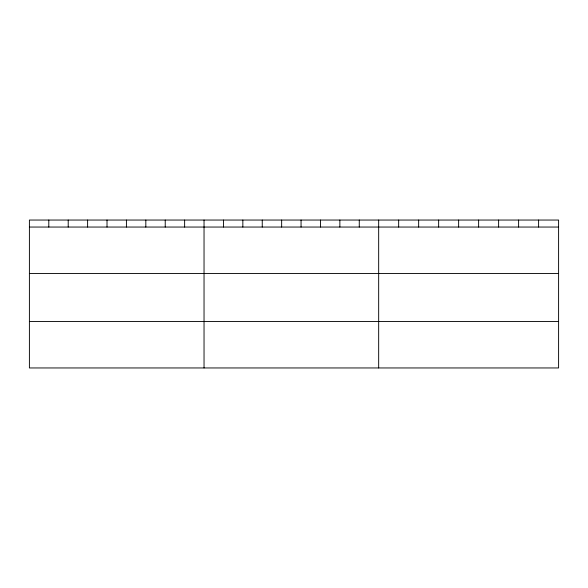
<?xml version="1.0" encoding="UTF-8"?>
<svg xmlns="http://www.w3.org/2000/svg" width="588" height="588" viewBox="0 0 588 588"><rect width="100%" height="100%" fill="white"/><g stroke="black" fill="none" stroke-linecap="round" stroke-linejoin="round"><path stroke-width="0.88" d="M558.6 273.552L558.6 220.044L29.4 220.044L29.4 367.956L558.6 367.956L558.6 273.552L29.4 273.552M29.4 227.049L558.6 227.049M29.4 321.46L558.6 321.46M538.608 220.044L538.608 227.049M518.616 220.044L518.616 227.049M498.624 220.044L498.624 227.049M478.632 220.044L478.632 227.049M458.64 220.044L458.64 227.049M438.648 220.044L438.648 227.049M418.656 220.044L418.656 227.049M398.664 220.044L398.664 227.049M378.672 220.044L378.672 367.956M359.268 220.044L359.268 227.049M339.864 220.044L339.864 227.049M320.46 220.044L320.46 227.049M301.056 220.044L301.056 227.049M281.652 220.044L281.652 227.049M262.248 220.044L262.248 227.049M242.844 220.044L242.844 227.049M223.44 220.044L223.44 227.049M204.036 220.044L204.036 367.956M184.632 220.044L184.632 227.049M165.228 220.044L165.228 227.049M145.824 220.044L145.824 227.049M126.42 220.044L126.42 227.049M107.016 220.044L107.016 227.049M87.612 220.044L87.612 227.049M68.208 220.044L68.208 227.049M48.804 220.044L48.804 227.049"/></g></svg>
